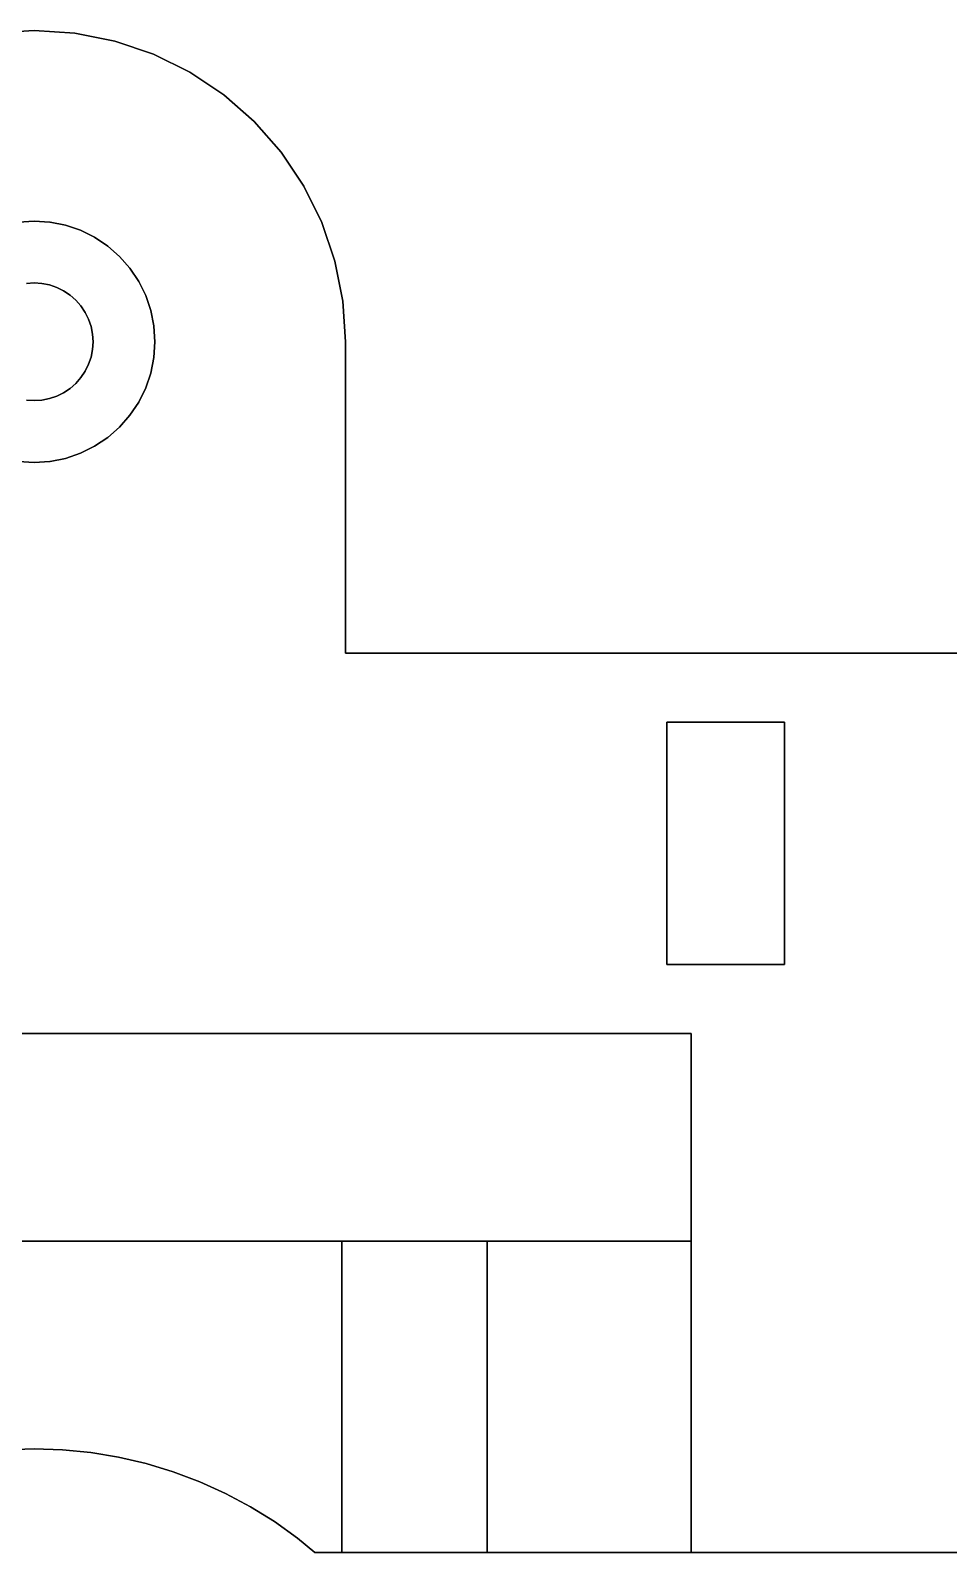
# Model space of a CAD drawing. Header units: millimetres. Extents: x -53 to 53, y 0 to 44.
# Drawn here: x -0.11 to 26.44, y 0 to 44 of the extents above; entities that cross this region are included whole.
import ezdxf

# ---------------------------------------------------------------- set-up
doc = ezdxf.new("R2010")
doc.units = ezdxf.units.MM
doc.layers.add('SOPORTE_DIPOLO', color=4, linetype='Continuous')

msp = doc.modelspace()

# ---------------------------------------------------------------- linework, layer by layer
at = {"layer": 'SOPORTE_DIPOLO'}
for points, invisible_edges in [([(-0.222, 36.686), (-1.175, 43.923), (0, 44)], 13), ([(-1.175, 43.923, 4), (-0.454, 38.46, 4), (0, 44, 4)], 7), ([(0, 44), (-1.175, 43.923, 4), (0, 44, 4)], 13), ([(-1.175, 43.923, 4), (0, 44), (-1.175, 43.923)], 13), ([(0, 44, 4), (-0.454, 38.46, 4), (0, 38.489, 4)], 13), ([(-0.222, 36.686), (0, 44), (0, 36.7)], 7), ([(0, 36.7), (0, 44), (1.175, 43.923)], 13), ([(0, 44, 4), (0.454, 38.46, 4), (1.175, 43.923, 4)], 7), ([(0, 44, 4), (0, 38.489, 4), (0.454, 38.46, 4)], 13), ([(1.175, 43.923), (0, 44, 4), (1.175, 43.923, 4)], 13), ([(0, 44, 4), (1.175, 43.923), (0, 44)], 13), ([(0, 36.7), (1.175, 43.923), (0.222, 36.686)], 7), ([(0.222, 36.686), (1.175, 43.923), (0.44, 36.642)], 7), ([(2.329, 43.693), (0.44, 36.642), (1.175, 43.923)], 7), ([(0.44, 36.642), (2.329, 43.693), (0.651, 36.571)], 7), ([(1.175, 43.923, 4), (0.454, 38.46, 4), (0.455, 38.46, 4)], 13), ([(1.175, 43.923, 4), (0.455, 38.46, 4), (0.457, 38.459, 4)], 13), ([(1.175, 43.923, 4), (0.457, 38.459, 4), (0.903, 38.371, 4)], 13), ([(3.444, 43.315), (0.651, 36.571), (2.329, 43.693)], 7), ([(0.903, 38.371, 4), (2.329, 43.693, 4), (1.175, 43.923, 4)], 13), ([(2.329, 43.693, 4), (0.903, 38.371, 4), (0.904, 38.37, 4)], 13), ([(2.329, 43.693, 4), (0.904, 38.37, 4), (1.335, 38.224, 4)], 13), ([(2.329, 43.693), (1.175, 43.923, 4), (2.329, 43.693, 4)], 13), ([(1.175, 43.923, 4), (2.329, 43.693), (1.175, 43.923)], 13), ([(1.335, 38.224, 4), (3.444, 43.315, 4), (2.329, 43.693, 4)], 13), ([(3.444, 43.315), (2.329, 43.693, 4), (3.444, 43.315, 4)], 13), ([(2.329, 43.693, 4), (3.444, 43.315), (2.329, 43.693)], 13), ([(0.651, 36.571), (3.444, 43.315), (0.85, 36.472)], 7), ([(4.5, 42.794), (0.85, 36.472), (3.444, 43.315)], 7), ([(3.444, 43.315, 4), (1.335, 38.224, 4), (1.744, 38.022, 4)], 13), ([(1.744, 38.022, 4), (4.5, 42.794, 4), (3.444, 43.315, 4)], 13), ([(4.5, 42.794), (3.444, 43.315, 4), (4.5, 42.794, 4)], 13), ([(3.444, 43.315, 4), (4.5, 42.794), (3.444, 43.315)], 13), ([(0.85, 36.472), (4.5, 42.794), (1.035, 36.349)], 7), ([(5.479, 42.14), (1.035, 36.349), (4.5, 42.794)], 7), ([(4.5, 42.794, 4), (1.744, 38.022, 4), (1.745, 38.022, 4)], 13), ([(4.5, 42.794, 4), (1.745, 38.022, 4), (1.746, 38.021, 4)], 13), ([(4.5, 42.794, 4), (1.746, 38.021, 4), (2.124, 37.768, 4)], 13), ([(2.124, 37.768, 4), (5.479, 42.14, 4), (4.5, 42.794, 4)], 13), ([(5.479, 42.14), (4.5, 42.794, 4), (5.479, 42.14, 4)], 13), ([(4.5, 42.794, 4), (5.479, 42.14), (4.5, 42.794)], 13), ([(1.035, 36.349), (5.479, 42.14), (1.202, 36.202)], 7), ([(6.364, 41.364), (1.202, 36.202), (5.479, 42.14)], 7), ([(5.479, 42.14, 4), (2.124, 37.768, 4), (2.466, 37.468, 4)], 13), ([(5.479, 42.14, 4), (2.466, 37.468, 4), (2.467, 37.467, 4)], 13), ([(5.479, 42.14, 4), (2.467, 37.467, 4), (2.468, 37.466, 4)], 13), ([(5.479, 42.14, 4), (2.468, 37.466, 4), (2.768, 37.124, 4)], 13), ([(5.479, 42.14, 4), (2.768, 37.124, 4), (3.021, 36.746, 4)], 13), ([(5.479, 42.14, 4), (3.021, 36.746, 4), (3.022, 36.745, 4)], 13), ([(5.479, 42.14, 4), (3.022, 36.745, 4), (3.023, 36.744, 4)], 13), ([(5.479, 42.14, 4), (3.023, 36.744, 4), (3.224, 36.335, 4)], 13), ([(5.479, 42.14, 4), (3.224, 36.335, 4), (3.37, 35.904, 4)], 13), ([(5.479, 42.14, 4), (3.37, 35.904, 4), (3.371, 35.903, 4)], 13), ([(5.479, 42.14, 4), (3.371, 35.903, 4), (3.459, 35.457, 4)], 13), ([(5.479, 42.14, 4), (3.459, 35.457, 4), (3.46, 35.456, 4)], 13), ([(5.479, 42.14, 4), (3.46, 35.456, 4), (3.46, 35.454, 4)], 13), ([(3.46, 35.454, 4), (6.364, 41.364, 4), (5.479, 42.14, 4)], 13), ([(6.364, 41.364), (5.479, 42.14, 4), (6.364, 41.364, 4)], 13), ([(5.479, 42.14, 4), (6.364, 41.364), (5.479, 42.14)], 13), ([(1.202, 36.202), (6.364, 41.364), (1.349, 36.035)], 7), ([(7.14, 40.479), (1.349, 36.035), (6.364, 41.364)], 7), ([(3.46, 35.454, 4), (7.14, 40.479, 4), (6.364, 41.364, 4)], 13), ([(7.14, 40.479, 4), (6.364, 41.364), (6.364, 41.364, 4)], 7), ([(6.364, 41.364), (7.14, 40.479, 4), (7.14, 40.479)], 7), ([(1.349, 36.035), (7.14, 40.479), (1.472, 35.85)], 7), ([(7.794, 39.5), (1.472, 35.85), (7.14, 40.479)], 7), ([(3.46, 35.454, 4), (7.794, 39.5, 4), (7.14, 40.479, 4)], 13), ([(7.794, 39.5, 4), (7.14, 40.479), (7.14, 40.479, 4)], 7), ([(7.14, 40.479), (7.794, 39.5, 4), (7.794, 39.5)], 7), ([(1.472, 35.85), (7.794, 39.5), (1.571, 35.651)], 7), ([(8.315, 38.444), (1.571, 35.651), (7.794, 39.5)], 7), ([(3.46, 35.454, 4), (8.315, 38.444, 4), (7.794, 39.5, 4)], 13), ([(8.315, 38.444, 4), (7.794, 39.5), (7.794, 39.5, 4)], 7), ([(7.794, 39.5), (8.315, 38.444, 4), (8.315, 38.444)], 7), ([(0, 36.7, 2.3), (0, 38.489, 4), (-0.454, 38.46, 4)], 13), ([(-0.454, 38.46, 4), (-0.222, 36.686, 2.3), (0, 36.7, 2.3)], 13), ([(0.454, 38.46, 4), (0, 38.489, 4), (0, 36.7, 2.3)], 14), ([(0.222, 36.686, 2.3), (0.454, 38.46, 4), (0, 36.7, 2.3)], 7), ([(0.222, 36.686, 2.3), (0.457, 38.459, 4), (0.455, 38.46, 4)], 13), ([(0.454, 38.46, 4), (0.222, 36.686, 2.3), (0.455, 38.46, 4)], 7), ([(0.457, 38.459, 4), (0.222, 36.686, 2.3), (0.44, 36.642, 2.3)], 13), ([(0.903, 38.371, 4), (0.457, 38.459, 4), (0.44, 36.642, 2.3)], 14), ([(0.44, 36.642, 2.3), (0.904, 38.37, 4), (0.903, 38.371, 4)], 13), ([(0.904, 38.37, 4), (0.44, 36.642, 2.3), (0.651, 36.571, 2.3)], 13), ([(1.335, 38.224, 4), (0.904, 38.37, 4), (0.651, 36.571, 2.3)], 14), ([(1.571, 35.651), (8.315, 38.444), (1.642, 35.44)], 7), ([(8.693, 37.329), (1.642, 35.44), (8.315, 38.444)], 7), ([(3.46, 35.454, 4), (8.693, 37.329, 4), (8.315, 38.444, 4)], 13), ([(8.693, 37.329, 4), (8.315, 38.444), (8.315, 38.444, 4)], 7), ([(8.315, 38.444), (8.693, 37.329, 4), (8.693, 37.329)], 7), ([(1.744, 38.022, 4), (1.335, 38.224, 4), (0.651, 36.571, 2.3)], 14), ([(0.85, 36.472, 2.3), (1.744, 38.022, 4), (0.651, 36.571, 2.3)], 7), ([(0.85, 36.472, 2.3), (1.746, 38.021, 4), (1.745, 38.022, 4)], 13), ([(1.744, 38.022, 4), (0.85, 36.472, 2.3), (1.745, 38.022, 4)], 7), ([(1.746, 38.021, 4), (0.85, 36.472, 2.3), (1.035, 36.349, 2.3)], 13), ([(2.124, 37.768, 4), (1.746, 38.021, 4), (1.035, 36.349, 2.3)], 14), ([(2.466, 37.468, 4), (2.124, 37.768, 4), (1.035, 36.349, 2.3)], 14), ([(1.202, 36.202, 2.3), (2.466, 37.468, 4), (1.035, 36.349, 2.3)], 7), ([(2.466, 37.468, 4), (1.202, 36.202, 2.3), (2.467, 37.467, 4)], 7), ([(1.202, 36.202, 2.3), (2.468, 37.466, 4), (2.467, 37.467, 4)], 13), ([(2.468, 37.466, 4), (1.202, 36.202, 2.3), (1.349, 36.035, 2.3)], 13), ([(2.768, 37.124, 4), (2.468, 37.466, 4), (1.349, 36.035, 2.3)], 14), ([(3.021, 36.746, 4), (2.768, 37.124, 4), (1.349, 36.035, 2.3)], 14), ([(1.642, 35.44), (8.693, 37.329), (1.685, 35.222)], 7), ([(8.923, 36.175), (1.685, 35.222), (8.693, 37.329)], 7), ([(3.46, 35.454, 4), (8.923, 36.175, 4), (8.693, 37.329, 4)], 13), ([(8.923, 36.175, 4), (8.693, 37.329), (8.693, 37.329, 4)], 7), ([(8.693, 37.329), (8.923, 36.175, 4), (8.923, 36.175)], 7), ([(-0.222, 36.686), (0, 36.7, 2.3), (-0.222, 36.686, 2.3)], 13), ([(0, 36.7, 2.3), (-0.222, 36.686), (0, 36.7)], 13), ([(0, 36.7), (0.222, 36.686, 2.3), (0, 36.7, 2.3)], 13), ([(0.222, 36.686, 2.3), (0, 36.7), (0.222, 36.686)], 13), ([(0.222, 36.686), (0.44, 36.642, 2.3), (0.222, 36.686, 2.3)], 13), ([(0.44, 36.642, 2.3), (0.222, 36.686), (0.44, 36.642)], 13), ([(0.44, 36.642), (0.651, 36.571, 2.3), (0.44, 36.642, 2.3)], 13), ([(0.651, 36.571, 2.3), (0.44, 36.642), (0.651, 36.571)], 13), ([(0.651, 36.571), (0.85, 36.472, 2.3), (0.651, 36.571, 2.3)], 13), ([(0.85, 36.472, 2.3), (0.651, 36.571), (0.85, 36.472)], 13), ([(1.472, 35.85, 2.3), (3.021, 36.746, 4), (1.349, 36.035, 2.3)], 7), ([(3.021, 36.746, 4), (1.472, 35.85, 2.3), (3.022, 36.745, 4)], 7), ([(1.472, 35.85, 2.3), (3.023, 36.744, 4), (3.022, 36.745, 4)], 13), ([(3.023, 36.744, 4), (1.472, 35.85, 2.3), (1.571, 35.651, 2.3)], 13), ([(3.224, 36.335, 4), (3.023, 36.744, 4), (1.571, 35.651, 2.3)], 14), ([(0.85, 36.472), (1.035, 36.349, 2.3), (0.85, 36.472, 2.3)], 13), ([(1.035, 36.349, 2.3), (0.85, 36.472), (1.035, 36.349)], 13), ([(1.035, 36.349), (1.202, 36.202, 2.3), (1.035, 36.349, 2.3)], 13), ([(1.202, 36.202, 2.3), (1.035, 36.349), (1.202, 36.202)], 13), ([(1.349, 36.035), (1.202, 36.202, 2.3), (1.202, 36.202)], 7), ([(1.202, 36.202, 2.3), (1.349, 36.035), (1.349, 36.035, 2.3)], 7), ([(3.37, 35.904, 4), (3.224, 36.335, 4), (1.571, 35.651, 2.3)], 14), ([(1.685, 35.222), (8.923, 36.175), (1.7, 35)], 7), ([(9, 35), (1.7, 35), (8.923, 36.175)], 7), ([(8.923, 36.175, 4), (3.46, 35.454, 4), (3.489, 35, 4)], 13), ([(3.489, 35, 4), (9, 35, 4), (8.923, 36.175, 4)], 13), ([(9, 35, 4), (8.923, 36.175), (8.923, 36.175, 4)], 7), ([(8.923, 36.175), (9, 35, 4), (9, 35)], 7), ([(1.472, 35.85), (1.349, 36.035, 2.3), (1.349, 36.035)], 7), ([(1.349, 36.035, 2.3), (1.472, 35.85), (1.472, 35.85, 2.3)], 7), ([(1.571, 35.651), (1.472, 35.85, 2.3), (1.472, 35.85)], 7), ([(1.472, 35.85, 2.3), (1.571, 35.651), (1.571, 35.651, 2.3)], 7), ([(1.642, 35.44, 2.3), (3.37, 35.904, 4), (1.571, 35.651, 2.3)], 7), ([(1.642, 35.44), (1.571, 35.651, 2.3), (1.571, 35.651)], 7), ([(1.571, 35.651, 2.3), (1.642, 35.44), (1.642, 35.44, 2.3)], 7), ([(3.37, 35.904, 4), (1.642, 35.44, 2.3), (3.371, 35.903, 4)], 7), ([(3.459, 35.457, 4), (3.371, 35.903, 4), (1.642, 35.44, 2.3)], 14), ([(1.685, 35.222, 2.3), (3.459, 35.457, 4), (1.642, 35.44, 2.3)], 7), ([(1.685, 35.222), (1.642, 35.44, 2.3), (1.642, 35.44)], 7), ([(1.642, 35.44, 2.3), (1.685, 35.222), (1.685, 35.222, 2.3)], 7), ([(3.459, 35.457, 4), (1.685, 35.222, 2.3), (3.46, 35.456, 4)], 7), ([(1.685, 35.222, 2.3), (3.46, 35.454, 4), (3.46, 35.456, 4)], 13), ([(3.46, 35.454, 4), (1.685, 35.222, 2.3), (1.7, 35, 2.3)], 13), ([(1.7, 35), (1.685, 35.222, 2.3), (1.685, 35.222)], 7), ([(1.685, 35.222, 2.3), (1.7, 35), (1.7, 35, 2.3)], 7), ([(3.489, 35, 4), (3.46, 35.454, 4), (1.7, 35, 2.3)], 14), ([(1.349, 33.965), (9, 35), (9, 26)], 13), ([(9, 35), (1.349, 33.965), (1.472, 34.15)], 13), ([(1.571, 34.349), (9, 35), (1.472, 34.15)], 7), ([(1.642, 34.56), (9, 35), (1.571, 34.349)], 7), ([(1.685, 34.778), (9, 35), (1.642, 34.56)], 7), ([(1.642, 34.56), (1.685, 34.778, 2.3), (1.685, 34.778)], 7), ([(1.685, 34.778, 2.3), (1.642, 34.56), (1.642, 34.56, 2.3)], 7), ([(3.459, 34.543, 4), (1.685, 34.778, 2.3), (1.642, 34.56, 2.3)], 13), ([(1.7, 35), (9, 35), (1.685, 34.778)], 7), ([(1.685, 34.778), (1.7, 35, 2.3), (1.7, 35)], 7), ([(1.7, 35, 2.3), (1.685, 34.778), (1.685, 34.778, 2.3)], 7), ([(1.685, 34.778, 2.3), (3.46, 34.546, 4), (1.7, 35, 2.3)], 7), ([(1.685, 34.778, 2.3), (3.459, 34.543, 4), (3.46, 34.544, 4)], 13), ([(3.46, 34.546, 4), (1.685, 34.778, 2.3), (3.46, 34.544, 4)], 7), ([(3.46, 34.546, 4), (3.489, 35, 4), (1.7, 35, 2.3)], 14), ([(3.022, 33.255, 4), (9, 35, 4), (3.023, 33.256, 4)], 7), ([(9, 35, 4), (3.022, 33.255, 4), (9, 26, 4)], 7), ([(9, 35, 4), (3.224, 33.665, 4), (3.023, 33.256, 4)], 13), ([(9, 35, 4), (3.37, 34.096, 4), (3.224, 33.665, 4)], 13), ([(9, 35, 4), (3.371, 34.097, 4), (3.37, 34.096, 4)], 13), ([(9, 35, 4), (3.459, 34.543, 4), (3.371, 34.097, 4)], 13), ([(9, 35, 4), (3.46, 34.544, 4), (3.459, 34.543, 4)], 13), ([(9, 35, 4), (3.489, 35, 4), (3.46, 34.546, 4)], 13), ([(9, 35, 4), (3.46, 34.546, 4), (3.46, 34.544, 4)], 13), ([(9, 26, 4), (9, 35), (9, 35, 4)], 7), ([(9, 35), (9, 26, 4), (9, 26)], 5), ([(1.472, 34.15), (1.571, 34.349, 2.3), (1.571, 34.349)], 7), ([(1.571, 34.349, 2.3), (1.472, 34.15), (1.472, 34.15, 2.3)], 7), ([(1.472, 34.15, 2.3), (3.023, 33.256, 4), (1.571, 34.349, 2.3)], 7), ([(1.571, 34.349), (1.642, 34.56, 2.3), (1.642, 34.56)], 7), ([(1.642, 34.56, 2.3), (1.571, 34.349), (1.571, 34.349, 2.3)], 7), ([(3.37, 34.096, 4), (1.642, 34.56, 2.3), (1.571, 34.349, 2.3)], 13), ([(3.023, 33.256, 4), (3.224, 33.665, 4), (1.571, 34.349, 2.3)], 14), ([(3.224, 33.665, 4), (3.37, 34.096, 4), (1.571, 34.349, 2.3)], 14), ([(1.642, 34.56, 2.3), (3.37, 34.096, 4), (3.371, 34.097, 4)], 13), ([(3.371, 34.097, 4), (3.459, 34.543, 4), (1.642, 34.56, 2.3)], 14), ([(1.349, 33.965), (9, 26), (1.202, 33.798)], 7), ([(1.202, 33.798), (1.349, 33.965, 2.3), (1.349, 33.965)], 7), ([(1.349, 33.965, 2.3), (1.202, 33.798), (1.202, 33.798, 2.3)], 7), ([(1.202, 33.798, 2.3), (2.468, 32.534, 4), (1.349, 33.965, 2.3)], 7), ([(1.349, 33.965), (1.472, 34.15, 2.3), (1.472, 34.15)], 7), ([(1.472, 34.15, 2.3), (1.349, 33.965), (1.349, 33.965, 2.3)], 7), ([(3.021, 33.254, 4), (1.472, 34.15, 2.3), (1.349, 33.965, 2.3)], 13), ([(2.468, 32.534, 4), (2.768, 32.876, 4), (1.349, 33.965, 2.3)], 14), ([(2.768, 32.876, 4), (3.021, 33.254, 4), (1.349, 33.965, 2.3)], 14), ([(1.472, 34.15, 2.3), (3.021, 33.254, 4), (3.022, 33.255, 4)], 13), ([(3.023, 33.256, 4), (1.472, 34.15, 2.3), (3.022, 33.255, 4)], 7), ([(9, 26), (0.651, 33.429), (0.85, 33.528)], 13), ([(0.85, 33.528), (0.651, 33.429, 2.3), (0.85, 33.528, 2.3)], 13), ([(0.651, 33.429, 2.3), (0.85, 33.528), (0.651, 33.429)], 13), ([(1.744, 31.978, 4), (0.85, 33.528, 2.3), (0.651, 33.429, 2.3)], 13), ([(9, 26), (0.85, 33.528), (1.035, 33.651)], 13), ([(1.035, 33.651), (0.85, 33.528, 2.3), (1.035, 33.651, 2.3)], 13), ([(0.85, 33.528, 2.3), (1.035, 33.651), (0.85, 33.528)], 13), ([(0.85, 33.528, 2.3), (1.746, 31.979, 4), (1.035, 33.651, 2.3)], 7), ([(0.85, 33.528, 2.3), (1.744, 31.978, 4), (1.745, 31.978, 4)], 13), ([(1.746, 31.979, 4), (0.85, 33.528, 2.3), (1.745, 31.978, 4)], 7), ([(9, 26), (1.035, 33.651), (1.202, 33.798)], 13), ([(1.202, 33.798), (1.035, 33.651, 2.3), (1.202, 33.798, 2.3)], 13), ([(1.035, 33.651, 2.3), (1.202, 33.798), (1.035, 33.651)], 13), ([(2.466, 32.532, 4), (1.202, 33.798, 2.3), (1.035, 33.651, 2.3)], 13), ([(2.124, 32.232, 4), (2.466, 32.532, 4), (1.035, 33.651, 2.3)], 14), ([(1.746, 31.979, 4), (2.124, 32.232, 4), (1.035, 33.651, 2.3)], 14), ([(1.202, 33.798, 2.3), (2.466, 32.532, 4), (2.467, 32.533, 4)], 13), ([(2.468, 32.534, 4), (1.202, 33.798, 2.3), (2.467, 32.533, 4)], 7), ([(0, 33.3), (-9, 26), (-0.222, 33.314)], 7), ([(0, 33.3), (9, 26), (-9, 26)], 15), ([(-0.222, 33.314, 2.3), (-0.454, 31.54, 4), (0, 33.3, 2.3)], 7), ([(0, 31.51, 4), (0, 33.3, 2.3), (-0.454, 31.54, 4)], 7), ([(0, 33.3), (-0.222, 33.314, 2.3), (0, 33.3, 2.3)], 13), ([(-0.222, 33.314, 2.3), (0, 33.3), (-0.222, 33.314)], 13), ([(9, 26), (0, 33.3), (0.222, 33.314)], 13), ([(0.222, 33.314), (0, 33.3, 2.3), (0.222, 33.314, 2.3)], 13), ([(0, 33.3, 2.3), (0.222, 33.314), (0, 33.3)], 13), ([(0.454, 31.54, 4), (0.222, 33.314, 2.3), (0, 33.3, 2.3)], 13), ([(0.454, 31.54, 4), (0, 33.3, 2.3), (0, 31.51, 4)], 7), ([(9, 26), (0.222, 33.314), (0.44, 33.358)], 13), ([(0.44, 33.358), (0.222, 33.314, 2.3), (0.44, 33.358, 2.3)], 13), ([(0.222, 33.314, 2.3), (0.44, 33.358), (0.222, 33.314)], 13), ([(0.222, 33.314, 2.3), (0.457, 31.541, 4), (0.44, 33.358, 2.3)], 7), ([(0.457, 31.541, 4), (0.222, 33.314, 2.3), (0.455, 31.54, 4)], 7), ([(0.222, 33.314, 2.3), (0.454, 31.54, 4), (0.455, 31.54, 4)], 13), ([(9, 26), (0.44, 33.358), (0.651, 33.429)], 13), ([(0.651, 33.429), (0.44, 33.358, 2.3), (0.651, 33.429, 2.3)], 13), ([(0.44, 33.358, 2.3), (0.651, 33.429), (0.44, 33.358)], 13), ([(0.44, 33.358, 2.3), (0.904, 31.63, 4), (0.651, 33.429, 2.3)], 7), ([(0.457, 31.541, 4), (0.903, 31.629, 4), (0.44, 33.358, 2.3)], 14), ([(0.904, 31.63, 4), (0.44, 33.358, 2.3), (0.903, 31.629, 4)], 7), ([(1.335, 31.776, 4), (1.744, 31.978, 4), (0.651, 33.429, 2.3)], 14), ([(0.904, 31.63, 4), (1.335, 31.776, 4), (0.651, 33.429, 2.3)], 14), ([(2.768, 32.876, 4), (9, 26, 4), (3.021, 33.254, 4)], 7), ([(3.021, 33.254, 4), (9, 26, 4), (3.022, 33.255, 4)], 7), ([(2.468, 32.534, 4), (9, 26, 4), (2.768, 32.876, 4)], 7), ([(1.746, 31.979, 4), (9, 26, 4), (2.124, 32.232, 4)], 7), ([(2.124, 32.232, 4), (9, 26, 4), (2.466, 32.532, 4)], 7), ([(2.466, 32.532, 4), (9, 26, 4), (2.467, 32.533, 4)], 7), ([(2.467, 32.533, 4), (9, 26, 4), (2.468, 32.534, 4)], 7), ([(0.904, 31.63, 4), (9, 26, 4), (1.335, 31.776, 4)], 7), ([(1.335, 31.776, 4), (9, 26, 4), (1.744, 31.978, 4)], 7), ([(1.744, 31.978, 4), (9, 26, 4), (1.745, 31.978, 4)], 7), ([(1.745, 31.978, 4), (9, 26, 4), (1.746, 31.979, 4)], 7), ([(-9, 26, 4), (0, 31.51, 4), (-0.454, 31.54, 4)], 13), ([(9, 26, 4), (0, 31.51, 4), (-9, 26, 4)], 15), ([(0, 31.51, 4), (9, 26, 4), (0.454, 31.54, 4)], 7), ([(0.454, 31.54, 4), (9, 26, 4), (0.455, 31.54, 4)], 7), ([(0.455, 31.54, 4), (9, 26, 4), (0.457, 31.541, 4)], 7), ([(0.457, 31.541, 4), (9, 26, 4), (0.903, 31.629, 4)], 7), ([(0.903, 31.629, 4), (9, 26, 4), (0.904, 31.63, 4)], 7), ([(-9, 26, 4), (-19, 15, 4), (19, 15, 4)], 13), ([(9, 26), (0, 3), (-9, 26)], 15), ([(-9, 26), (0, 3), (-0.818, 2.973)], 13), ([(9, 26, 4), (-9, 26, 4), (19, 15, 4)], 15), ([(0, 3), (9, 26), (0.818, 2.973)], 7), ([(0.818, 2.973), (9, 26), (1.632, 2.893)], 7), ([(1.632, 2.893), (9, 26), (2.439, 2.76)], 7), ([(2.439, 2.76), (9, 26), (3.235, 2.574)], 7), ([(18.3, 17), (3.235, 2.574), (9, 26)], 15), ([(18.3, 17), (9, 26), (18.3, 24)], 7), ([(9, 26), (21.7, 24), (18.3, 24)], 13), ([(21.7, 24), (9, 26), (41, 26)], 13), ([(9, 26, 4), (19, 15, 4), (18.3, 17, 4)], 15), ([(9, 26, 4), (21.7, 24, 4), (41, 26, 4)], 7), ([(18.3, 24, 4), (9, 26, 4), (18.3, 17, 4)], 7), ([(21.7, 24, 4), (9, 26, 4), (18.3, 24, 4)], 7), ([(41, 26), (9, 26, 4), (41, 26, 4)], 5), ([(9, 26, 4), (41, 26), (9, 26)], 5), ([(41, 19), (21.7, 24), (41, 26)], 7), ([(21.7, 24, 4), (41, 19, 4), (41, 26, 4)], 13), ([(18.3, 17, 4), (18.3, 24), (18.3, 24, 4)], 5), ([(18.3, 24), (18.3, 17, 4), (18.3, 17)], 5), ([(18.3, 24), (21.7, 24, 4), (18.3, 24, 4)], 5), ([(21.7, 24, 4), (18.3, 24), (21.7, 24)], 5), ([(21.7, 24), (41, 19), (21.7, 17)], 7), ([(41, 19, 4), (21.7, 24, 4), (21.7, 17, 4)], 13), ([(21.7, 17), (21.7, 24, 4), (21.7, 24)], 5), ([(21.7, 24, 4), (21.7, 17), (21.7, 17, 4)], 5), ([(41, 7), (21.7, 17), (41, 19)], 15), ([(41, 19, 4), (21.7, 17, 4), (41, 7, 4)], 15), ([(3.235, 2.574), (18.3, 17), (4.018, 2.337)], 7), ([(4.018, 2.337), (18.3, 17), (4.784, 2.048)], 7), ([(4.784, 2.048), (18.3, 17), (5.529, 1.711)], 7), ([(5.529, 1.711), (18.3, 17), (6.25, 1.325)], 7), ([(6.25, 1.325), (18.3, 17), (6.945, 0.893)], 7), ([(6.945, 0.893), (18.3, 17), (7.61, 0.417)], 7), ([(7.61, 0.417), (18.3, 17), (8.118, 0)], 7), ([(8.118, 0), (21.7, 17), (41, 0)], 7), ([(21.7, 17), (8.118, 0), (18.3, 17)], 7), ([(18.3, 17, 4), (19, 15, 4), (21.7, 17, 4)], 7), ([(21.7, 17), (18.3, 17, 4), (21.7, 17, 4)], 5), ([(18.3, 17, 4), (21.7, 17), (18.3, 17)], 5), ([(19, 0, 4), (41, 7, 4), (21.7, 17, 4)], 15), ([(19, 0, 4), (21.7, 17, 4), (19, 15, 4)], 7), ([(21.7, 17), (41, 7), (41, 0)], 13), ([(-19, 15, 9), (19, 9, 9), (19, 15, 9)], 5), ([(19, 9, 9), (-19, 15, 9), (-19, 9, 9)], 5), ([(19, 15, 4), (-19, 15, 9), (19, 15, 9)], 5), ([(-19, 15, 9), (19, 15, 4), (-19, 15, 4)], 5), ([(19, 9, 9), (19, 15, 4), (19, 15, 9)], 5), ([(19, 9, 9), (19, 0, 4), (19, 15, 4)], 13), ([(-19, 9, 64), (0, 3, 64), (19, 9, 64)], 7), ([(0, 3, 64), (-19, 9, 64), (-0.818, 2.973, 64)], 7), ([(-19, 9, 9), (-8.9, 9, 12), (19, 9, 9)], 7), ([(19, 9, 64), (8.9, 9, 54), (-19, 9, 64)], 7), ([(-8.9, 9, 54), (-19, 9, 64), (8.9, 9, 54)], 15), ([(8.9, 9, 12), (-8.9, 9, 20), (8.9, 9, 20)], 7), ([(-8.9, 9, 20), (8.9, 9, 12), (-8.9, 9, 12)], 7), ([(8.9, 9, 46), (-8.9, 9, 54), (8.9, 9, 54)], 7), ([(-8.9, 9, 54), (8.9, 9, 46), (-8.9, 9, 46)], 7), ([(8.9, 9, 46), (8.9, 9, 20), (-8.9, 9, 46)], 15), ([(8.9, 9, 12), (19, 9, 9), (-8.9, 9, 12)], 15), ([(-8.9, 9, 20), (-8.9, 9, 46), (8.9, 9, 20)], 15), ([(19, 9, 64), (0, 3, 64), (0.818, 2.973, 64)], 13), ([(19, 9, 64), (0.818, 2.973, 64), (1.632, 2.893, 64)], 13), ([(19, 9, 64), (1.632, 2.893, 64), (2.439, 2.76, 64)], 13), ([(19, 9, 64), (2.439, 2.76, 64), (3.235, 2.574, 64)], 13), ([(19, 9, 64), (3.235, 2.574, 64), (4.018, 2.337, 64)], 13), ([(19, 9, 64), (4.018, 2.337, 64), (4.784, 2.048, 64)], 13), ([(19, 9, 64), (4.784, 2.048, 64), (5.529, 1.711, 64)], 13), ([(19, 9, 64), (5.529, 1.711, 64), (6.25, 1.325, 64)], 13), ([(19, 9, 64), (6.25, 1.325, 64), (6.945, 0.893, 64)], 13), ([(19, 9, 64), (6.945, 0.893, 64), (7.61, 0.417, 64)], 13), ([(19, 9, 64), (7.61, 0.417, 64), (8.118, 0, 64)], 13), ([(19, 9, 64), (8.118, 0, 64), (19, 0, 64)], 5), ([(8.9, 9, 54), (19, 9, 64), (13.1, 9, 54)], 7), ([(8.9, 9, 20), (8.9, 9, 46), (13.1, 9, 46)], 13), ([(8.9, 9, 20), (13.1, 9, 46), (13.1, 9, 20)], 7), ([(19, 9, 9), (8.9, 9, 12), (13.1, 9, 12)], 13), ([(8.9, 0, 20), (13.1, 9, 20), (13.1, 0, 20)], 5), ([(13.1, 9, 20), (8.9, 0, 20), (8.9, 9, 20)], 5), ([(8.9, 9, 12), (13.1, 0, 12), (13.1, 9, 12)], 5), ([(13.1, 0, 12), (8.9, 9, 12), (8.9, 0, 12)], 5), ([(8.9, 0, 20), (8.9, 9, 12), (8.9, 9, 20)], 5), ([(8.9, 9, 12), (8.9, 0, 20), (8.9, 0, 12)], 5), ([(8.9, 0, 54), (13.1, 9, 54), (13.1, 0, 54)], 5), ([(13.1, 9, 54), (8.9, 0, 54), (8.9, 9, 54)], 5), ([(8.9, 9, 46), (13.1, 0, 46), (13.1, 9, 46)], 5), ([(13.1, 0, 46), (8.9, 9, 46), (8.9, 0, 46)], 5), ([(8.9, 0, 54), (8.9, 9, 46), (8.9, 9, 54)], 5), ([(8.9, 9, 46), (8.9, 0, 54), (8.9, 0, 46)], 5), ([(19, 9, 64), (13.1, 9, 46), (13.1, 9, 54)], 13), ([(19, 9, 9), (13.1, 9, 46), (19, 9, 64)], 7), ([(13.1, 9, 46), (19, 9, 9), (13.1, 9, 20)], 15), ([(13.1, 9, 20), (19, 9, 9), (13.1, 9, 12)], 7), ([(13.1, 0, 12), (13.1, 9, 20), (13.1, 9, 12)], 5), ([(13.1, 9, 20), (13.1, 0, 12), (13.1, 0, 20)], 5), ([(13.1, 0, 46), (13.1, 9, 54), (13.1, 9, 46)], 5), ([(13.1, 9, 54), (13.1, 0, 46), (13.1, 0, 54)], 5), ([(19, 9, 64), (19, 0, 64), (19, 9, 9)], 6), ([(19, 0, 4), (19, 9, 9), (19, 0, 64)], 7), ([(41, 7, 4), (19, 0, 4), (41, 0, 4)], 5), ([(-0.818, 2.973), (0, 3, 64), (-0.818, 2.973, 64)], 13), ([(0, 3, 64), (-0.818, 2.973), (0, 3)], 13), ([(0, 3), (0.818, 2.973, 64), (0, 3, 64)], 13), ([(0.818, 2.973, 64), (0, 3), (0.818, 2.973)], 13), ([(0.818, 2.973), (1.632, 2.893, 64), (0.818, 2.973, 64)], 13), ([(1.632, 2.893, 64), (0.818, 2.973), (1.632, 2.893)], 13), ([(1.632, 2.893), (2.439, 2.76, 64), (1.632, 2.893, 64)], 13), ([(2.439, 2.76, 64), (1.632, 2.893), (2.439, 2.76)], 13), ([(2.439, 2.76), (3.235, 2.574, 64), (2.439, 2.76, 64)], 13), ([(3.235, 2.574, 64), (2.439, 2.76), (3.235, 2.574)], 13), ([(3.235, 2.574), (4.018, 2.337, 64), (3.235, 2.574, 64)], 13), ([(4.018, 2.337, 64), (3.235, 2.574), (4.018, 2.337)], 13), ([(4.018, 2.337), (4.784, 2.048, 64), (4.018, 2.337, 64)], 13), ([(4.784, 2.048, 64), (4.018, 2.337), (4.784, 2.048)], 13), ([(4.784, 2.048), (5.529, 1.711, 64), (4.784, 2.048, 64)], 13), ([(5.529, 1.711, 64), (4.784, 2.048), (5.529, 1.711)], 13), ([(5.529, 1.711), (6.25, 1.325, 64), (5.529, 1.711, 64)], 13), ([(6.25, 1.325, 64), (5.529, 1.711), (6.25, 1.325)], 13), ([(6.25, 1.325), (6.945, 0.893, 64), (6.25, 1.325, 64)], 13), ([(6.945, 0.893, 64), (6.25, 1.325), (6.945, 0.893)], 13), ([(6.945, 0.893), (7.61, 0.417, 64), (6.945, 0.893, 64)], 13), ([(7.61, 0.417, 64), (6.945, 0.893), (7.61, 0.417)], 13), ([(7.61, 0.417), (8.118, 0, 64), (7.61, 0.417, 64)], 13), ([(8.118, 0, 64), (7.61, 0.417), (8.118, 0)], 5), ([(13.1, 0, 54), (8.118, 0, 64), (8.9, 0, 54)], 7), ([(8.118, 0, 64), (8.9, 0, 46), (8.9, 0, 54)], 13), ([(8.118, 0, 64), (8.9, 0, 20), (8.9, 0, 46)], 15), ([(8.118, 0), (8.9, 0, 20), (8.118, 0, 64)], 7), ([(8.118, 0), (13.1, 0, 12), (8.9, 0, 12)], 13), ([(8.9, 0, 20), (8.118, 0), (8.9, 0, 12)], 7), ([(13.1, 0, 12), (8.118, 0), (19, 0, 4)], 15), ([(41, 0), (19, 0, 4), (8.118, 0)], 7), ([(8.118, 0, 64), (13.1, 0, 54), (19, 0, 64)], 7), ([(8.9, 0, 46), (8.9, 0, 20), (13.1, 0, 46)], 7), ([(13.1, 0, 20), (13.1, 0, 46), (8.9, 0, 20)], 7), ([(13.1, 0, 46), (19, 0, 64), (13.1, 0, 54)], 7), ([(19, 0, 4), (13.1, 0, 46), (13.1, 0, 20)], 15), ([(19, 0, 4), (13.1, 0, 20), (13.1, 0, 12)], 13), ([(13.1, 0, 46), (19, 0, 4), (19, 0, 64)], 13), ([(19, 0, 4), (41, 0), (41, 0, 4)], 5)]:
    msp.add_3dface(points, dxfattribs=dict(at, invisible_edges=invisible_edges))

doc.saveas('drawing.dxf')
